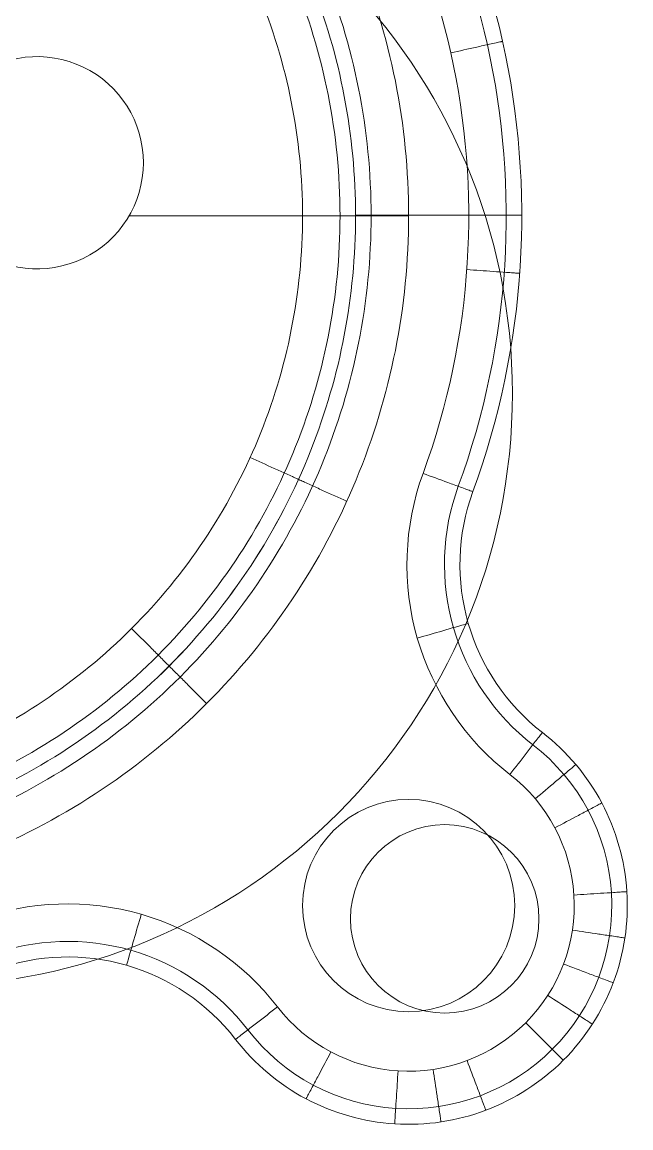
# Model space of a CAD drawing. Header units: inches. Extents: x 25 to 188, y -279 to -12.
# Drawn here: x 119.086 to 121.6, y -222.224 to -217.659 of the extents above; entities that cross this region are included whole.
import ezdxf

# ---------------------------------------------------------------- set-up
doc = ezdxf.new("R2010")
doc.units = ezdxf.units.IN
doc.header["$MEASUREMENT"] = 0
doc.layers.add('back panel', color=7, linetype='Continuous')

# ---------------------------------------------------------------- blocks, each defined once
blk = doc.blocks.new('block 9')
at = {"layer": 'back panel', "color": 7, "lineweight": 18, "true_color": 0xffffff}
for points in [[(119.3382, -217.8448), (119.3382, -217.8448)], [(119.5866, -218.2396), (119.5866, -218.2396)], [(119.528, -218.4587), (120.4628, -218.4587)], [(119.528, -218.4587), (120.2438, -218.4587)], [(120.4628, -218.4558), (121.149, -218.4558)], [(120.4628, -218.4587), (120.4628, -218.4587)], [(120.4628, -218.4587), (120.4628, -218.4587)], [(120.6818, -218.4558), (120.9299, -218.4558)], [(119.3382, -218.6345), (119.3382, -218.6345)], [(121.1104, -219.1925), (121.1104, -219.1925)], [(120.9472, -219.5975), (120.9472, -219.5975)], [(120.9282, -220.1415), (120.9282, -220.1415)], [(121.2342, -220.5917), (121.2342, -220.5917)], [(120.6818, -220.8681), (120.6818, -220.8681)], [(120.8308, -220.9719), (120.8308, -220.9719)], [(121.5831, -221.2487), (121.5831, -221.2487)], [(120.2438, -221.3062), (120.2438, -221.3062)], [(121.1199, -221.3062), (121.1199, -221.3062)], [(120.4417, -221.361), (120.4417, -221.361)], [(121.2199, -221.361), (121.2199, -221.361)], [(119.5171, -221.5526), (119.5171, -221.5526)], [(120.6818, -221.7443), (120.6818, -221.7443)], [(120.8308, -221.7501), (120.8308, -221.7501)], [(119.9673, -221.8585), (119.9673, -221.8585)], [(121.3204, -221.9448), (121.3204, -221.9448)], [(120.6244, -222.2075), (120.6244, -222.2075)]]:
    blk.add_lwpolyline(points, dxfattribs=at)
for points, knots in [([(120.9472, -219.5975), (121.3918, -218.3821), (121.0884, -217.019), (120.1702, -216.107), (119.252, -215.1949), (117.8869, -214.9007), (116.6746, -215.3535)], [0, 0, 0, 0, 1, 1, 1, 2, 2, 2, 2]), ([(120.9472, -219.5975), (121.3918, -218.3821), (121.0884, -217.019), (120.1702, -216.107), (119.252, -215.1949), (117.8869, -214.9007), (116.6746, -215.3535)], [0, 0, 0, 0, 1, 1, 1, 2, 2, 2, 2]), ([(116.6746, -215.3535), (117.8869, -214.9007), (119.252, -215.1949), (120.1702, -216.107), (121.0884, -217.019), (121.3918, -218.3821), (120.9472, -219.5975)], [0, 0, 0, 0, 1, 1, 1, 2, 2, 2, 2]), ([(120.887, -219.5754), (121.3232, -218.3836), (121.0253, -217.0467), (120.125, -216.1525), (119.2247, -215.2582), (117.8858, -214.9694), (116.697, -215.4136)], [0, 0, 0, 0, 1, 1, 1, 2, 2, 2, 2]), ([(120.7415, -219.5222), (121.157, -218.3872), (120.8733, -217.114), (120.0159, -216.2623), (119.1585, -215.4107), (117.8834, -215.1356), (116.7512, -215.5587)], [0, 0, 0, 0, 1, 1, 1, 2, 2, 2, 2]), ([(120.6818, -218.4587), (120.6822, -218.8315), (120.6076, -219.2041), (120.4651, -219.5484), (120.3225, -219.893), (120.1115, -220.2085), (119.8478, -220.4722), (119.5842, -220.7359), (119.2687, -220.9469), (118.9241, -221.0895), (118.5797, -221.2319), (118.2071, -221.3063), (117.8343, -221.3063), (117.4616, -221.3063), (117.0889, -221.2319), (116.7446, -221.0895), (116.3999, -220.9469), (116.0845, -220.7359), (115.8208, -220.4722), (115.5572, -220.2085), (115.346, -219.8931), (115.2035, -219.5484), (115.0611, -219.2041), (114.9867, -218.8314), (114.9867, -218.4587), (114.9867, -218.0859), (115.0611, -217.7133), (115.2035, -217.3689), (115.3461, -217.0243), (115.5571, -216.7088), (115.8208, -216.4451), (116.0845, -216.1815), (116.3999, -215.9704), (116.7446, -215.8279), (117.0889, -215.6855), (117.4616, -215.611), (117.8343, -215.611), (118.2071, -215.611), (118.5797, -215.6854), (118.9241, -215.8279), (119.2687, -215.9704), (119.5842, -216.1815), (119.8478, -216.4452), (120.1115, -216.7088), (120.3225, -217.0244), (120.4651, -217.3689), (120.6076, -217.7133), (120.6822, -218.0859), (120.6818, -218.4587)], [0, 0, 0, 0, 1, 1, 1, 2, 2, 2, 3, 3, 3, 4, 4, 4, 5, 5, 5, 6, 6, 6, 7, 7, 7, 8, 8, 8, 9, 9, 9, 10, 10, 10, 11, 11, 11, 12, 12, 12, 13, 13, 13, 14, 14, 14, 15, 15, 15, 16, 16, 16, 16]), ([(120.5269, -218.4587), (120.5273, -218.8112), (120.4568, -219.1636), (120.322, -219.4891), (120.1872, -219.815), (119.9876, -220.1133), (119.7383, -220.3627), (119.489, -220.612), (119.1907, -220.8116), (118.8648, -220.9464), (118.5392, -221.0811), (118.1868, -221.1514), (117.8343, -221.1514), (117.4819, -221.1514), (117.1295, -221.0811), (116.8038, -220.9464), (116.4779, -220.8116), (116.1797, -220.612), (115.9303, -220.3627), (115.681, -220.1133), (115.4814, -219.815), (115.3466, -219.4891), (115.2119, -219.1635), (115.1415, -218.8111), (115.1416, -218.4587), (115.1416, -218.1062), (115.2119, -217.7538), (115.3466, -217.4282), (115.4814, -217.1023), (115.681, -216.804), (115.9303, -216.5547), (116.1796, -216.3054), (116.478, -216.1058), (116.8038, -215.971), (117.1295, -215.8363), (117.4819, -215.7659), (117.8343, -215.7659), (118.1868, -215.7659), (118.5392, -215.8363), (118.8648, -215.971), (119.1907, -216.1058), (119.489, -216.3054), (119.7383, -216.5547), (119.9876, -216.804), (120.1872, -217.1024), (120.322, -217.4282), (120.4568, -217.7538), (120.5273, -218.1061), (120.5269, -218.4587)], [0, 0, 0, 0, 1, 1, 1, 2, 2, 2, 3, 3, 3, 4, 4, 4, 5, 5, 5, 6, 6, 6, 7, 7, 7, 8, 8, 8, 9, 9, 9, 10, 10, 10, 11, 11, 11, 12, 12, 12, 13, 13, 13, 14, 14, 14, 15, 15, 15, 16, 16, 16, 16]), ([(120.4628, -218.4587), (120.4628, -218.7902), (120.4003, -219.118), (120.2782, -219.4262), (120.1461, -219.7601), (119.9469, -220.0633), (119.693, -220.3172), (119.439, -220.5712), (119.1358, -220.7704), (118.8019, -220.9026), (118.4937, -221.0246), (118.1658, -221.0871), (117.8343, -221.0871), (117.5029, -221.0871), (117.175, -221.0246), (116.8668, -220.9026), (116.5329, -220.7704), (116.2297, -220.5713), (115.9758, -220.3173), (115.7218, -220.0634), (115.5226, -219.7602), (115.3904, -219.4262), (115.2684, -219.118), (115.2059, -218.7902), (115.2059, -218.4587), (115.2059, -218.1272), (115.2684, -217.7994), (115.3904, -217.4912), (115.5226, -217.1573), (115.7218, -216.8541), (115.9757, -216.6001), (116.2296, -216.3462), (116.5329, -216.147), (116.8668, -216.0148), (117.175, -215.8927), (117.5028, -215.8302), (117.8343, -215.8302), (118.1658, -215.8302), (118.4936, -215.8927), (118.8018, -216.0148), (119.1357, -216.1469), (119.439, -216.3461), (119.6929, -216.6), (119.9469, -216.854), (120.146, -217.1572), (120.2782, -217.4911), (120.4003, -217.7993), (120.4628, -218.1272), (120.4628, -218.4587)], [0, 0, 0, 0, 1, 1, 1, 2, 2, 2, 3, 3, 3, 4, 4, 4, 5, 5, 5, 6, 6, 6, 7, 7, 7, 8, 8, 8, 9, 9, 9, 10, 10, 10, 11, 11, 11, 12, 12, 12, 13, 13, 13, 14, 14, 14, 15, 15, 15, 16, 16, 16, 16]), ([(120.4628, -218.4587), (120.4628, -218.7902), (120.4003, -219.118), (120.2782, -219.4262), (120.1461, -219.7601), (119.9469, -220.0633), (119.693, -220.3172), (119.439, -220.5712), (119.1358, -220.7704), (118.8019, -220.9026), (118.4937, -221.0246), (118.1658, -221.0871), (117.8343, -221.0871), (117.5029, -221.0871), (117.175, -221.0246), (116.8668, -220.9026), (116.5329, -220.7704), (116.2297, -220.5713), (115.9758, -220.3173), (115.7218, -220.0634), (115.5226, -219.7602), (115.3904, -219.4262), (115.2684, -219.118), (115.2059, -218.7902), (115.2059, -218.4587), (115.2059, -218.1272), (115.2684, -217.7994), (115.3904, -217.4912), (115.5226, -217.1573), (115.7218, -216.8541), (115.9757, -216.6001), (116.2296, -216.3462), (116.5329, -216.147), (116.8668, -216.0148), (117.175, -215.8927), (117.5028, -215.8302), (117.8343, -215.8302), (118.1658, -215.8302), (118.4936, -215.8927), (118.8018, -216.0148), (119.1357, -216.1469), (119.439, -216.3461), (119.6929, -216.6), (119.9469, -216.854), (120.146, -217.1572), (120.2782, -217.4911), (120.4003, -217.7993), (120.4628, -218.1272), (120.4628, -218.4587)], [0, 0, 0, 0, 1, 1, 1, 2, 2, 2, 3, 3, 3, 4, 4, 4, 5, 5, 5, 6, 6, 6, 7, 7, 7, 8, 8, 8, 9, 9, 9, 10, 10, 10, 11, 11, 11, 12, 12, 12, 13, 13, 13, 14, 14, 14, 15, 15, 15, 16, 16, 16, 16]), ([(120.4628, -218.4587), (120.4628, -218.1272), (120.4003, -217.7994), (120.2782, -217.4912), (120.1461, -217.1573), (119.9469, -216.8541), (119.693, -216.6001), (119.439, -216.3462), (119.1358, -216.147), (118.8019, -216.0148), (118.4937, -215.8927), (118.1658, -215.8302), (117.8343, -215.8302), (117.5029, -215.8302), (117.175, -215.8927), (116.8668, -216.0148), (116.5329, -216.1469), (116.2297, -216.3461), (115.9758, -216.6), (115.7218, -216.854), (115.5226, -217.1572), (115.3904, -217.4911), (115.2684, -217.7993), (115.2059, -218.1272), (115.2059, -218.4587), (115.2059, -218.7902), (115.2684, -219.118), (115.3904, -219.4262), (115.5226, -219.7601), (115.7218, -220.0633), (115.9757, -220.3172), (116.2296, -220.5712), (116.5329, -220.7704), (116.8668, -220.9026), (117.175, -221.0246), (117.5028, -221.0871), (117.8343, -221.0871), (118.1658, -221.0871), (118.4936, -221.0246), (118.8018, -220.9026), (119.1357, -220.7704), (119.439, -220.5713), (119.6929, -220.3173), (119.9469, -220.0634), (120.146, -219.7602), (120.2782, -219.4262), (120.4003, -219.118), (120.4628, -218.7902), (120.4628, -218.4587)], [0, 0, 0, 0, 1, 1, 1, 2, 2, 2, 3, 3, 3, 4, 4, 4, 5, 5, 5, 6, 6, 6, 7, 7, 7, 8, 8, 8, 9, 9, 9, 10, 10, 10, 11, 11, 11, 12, 12, 12, 13, 13, 13, 14, 14, 14, 15, 15, 15, 16, 16, 16, 16]), ([(120.4628, -218.4587), (120.4628, -218.1272), (120.4003, -217.7994), (120.2782, -217.4912), (120.1461, -217.1573), (119.9469, -216.8541), (119.693, -216.6001), (119.439, -216.3462), (119.1358, -216.147), (118.8019, -216.0148), (118.4937, -215.8927), (118.1658, -215.8302), (117.8343, -215.8302), (117.5029, -215.8302), (117.175, -215.8927), (116.8668, -216.0148), (116.5329, -216.1469), (116.2297, -216.3461), (115.9758, -216.6), (115.7218, -216.854), (115.5226, -217.1572), (115.3904, -217.4911), (115.2684, -217.7993), (115.2059, -218.1272), (115.2059, -218.4587), (115.2059, -218.7902), (115.2684, -219.118), (115.3904, -219.4262), (115.5226, -219.7601), (115.7218, -220.0633), (115.9757, -220.3172), (116.2296, -220.5712), (116.5329, -220.7704), (116.8668, -220.9026), (117.175, -221.0246), (117.5028, -221.0871), (117.8343, -221.0871), (118.1658, -221.0871), (118.4936, -221.0246), (118.8018, -220.9026), (119.1357, -220.7704), (119.439, -220.5713), (119.6929, -220.3173), (119.9469, -220.0634), (120.146, -219.7602), (120.2782, -219.4262), (120.4003, -219.118), (120.4628, -218.7902), (120.4628, -218.4587)], [0, 0, 0, 0, 1, 1, 1, 2, 2, 2, 3, 3, 3, 4, 4, 4, 5, 5, 5, 6, 6, 6, 7, 7, 7, 8, 8, 8, 9, 9, 9, 10, 10, 10, 11, 11, 11, 12, 12, 12, 13, 13, 13, 14, 14, 14, 15, 15, 15, 16, 16, 16, 16]), ([(120.4628, -218.4587), (120.4628, -218.1272), (120.4003, -217.7994), (120.2782, -217.4912), (120.1461, -217.1573), (119.9469, -216.8541), (119.693, -216.6001), (119.439, -216.3462), (119.1358, -216.147), (118.8019, -216.0148), (118.4937, -215.8927), (118.1658, -215.8302), (117.8343, -215.8302), (117.5029, -215.8302), (117.175, -215.8927), (116.8668, -216.0148), (116.5329, -216.1469), (116.2297, -216.3461), (115.9758, -216.6), (115.7218, -216.854), (115.5226, -217.1572), (115.3904, -217.4911), (115.2684, -217.7993), (115.2059, -218.1272), (115.2059, -218.4587), (115.2059, -218.7902), (115.2684, -219.118), (115.3904, -219.4262), (115.5226, -219.7601), (115.7218, -220.0633), (115.9757, -220.3172), (116.2296, -220.5712), (116.5329, -220.7704), (116.8668, -220.9026), (117.175, -221.0246), (117.5028, -221.0871), (117.8343, -221.0871), (118.1658, -221.0871), (118.4936, -221.0246), (118.8018, -220.9026), (119.1357, -220.7704), (119.439, -220.5713), (119.6929, -220.3173), (119.9469, -220.0634), (120.146, -219.7602), (120.2782, -219.4262), (120.4003, -219.118), (120.4628, -218.7902), (120.4628, -218.4587)], [0, 0, 0, 0, 1, 1, 1, 2, 2, 2, 3, 3, 3, 4, 4, 4, 5, 5, 5, 6, 6, 6, 7, 7, 7, 8, 8, 8, 9, 9, 9, 10, 10, 10, 11, 11, 11, 12, 12, 12, 13, 13, 13, 14, 14, 14, 15, 15, 15, 16, 16, 16, 16]), ([(120.4628, -218.4587), (120.4628, -218.7902), (120.4003, -219.118), (120.2782, -219.4262), (120.1461, -219.7601), (119.9469, -220.0633), (119.693, -220.3172), (119.439, -220.5712), (119.1358, -220.7704), (118.8019, -220.9026), (118.4937, -221.0246), (118.1658, -221.0871), (117.8343, -221.0871), (117.5029, -221.0871), (117.175, -221.0246), (116.8668, -220.9026), (116.5329, -220.7704), (116.2297, -220.5713), (115.9758, -220.3173), (115.7218, -220.0634), (115.5226, -219.7602), (115.3904, -219.4262), (115.2684, -219.118), (115.2059, -218.7902), (115.2059, -218.4587), (115.2059, -218.1272), (115.2684, -217.7994), (115.3904, -217.4912), (115.5226, -217.1573), (115.7218, -216.8541), (115.9757, -216.6001), (116.2296, -216.3462), (116.5329, -216.147), (116.8668, -216.0148), (117.175, -215.8927), (117.5028, -215.8302), (117.8343, -215.8302), (118.1658, -215.8302), (118.4936, -215.8927), (118.8018, -216.0148), (119.1357, -216.1469), (119.439, -216.3461), (119.6929, -216.6), (119.9469, -216.854), (120.146, -217.1572), (120.2782, -217.4911), (120.4003, -217.7993), (120.4628, -218.1272), (120.4628, -218.4587)], [0, 0, 0, 0, 1, 1, 1, 2, 2, 2, 3, 3, 3, 4, 4, 4, 5, 5, 5, 6, 6, 6, 7, 7, 7, 8, 8, 8, 9, 9, 9, 10, 10, 10, 11, 11, 11, 12, 12, 12, 13, 13, 13, 14, 14, 14, 15, 15, 15, 16, 16, 16, 16]), ([(120.3986, -218.4587), (120.399, -218.1229), (120.3318, -217.7874), (120.2035, -217.4773), (120.0751, -217.167), (119.885, -216.8829), (119.6476, -216.6454), (119.4102, -216.408), (119.126, -216.2179), (118.8157, -216.0895), (118.5056, -215.9612), (118.17, -215.8942), (117.8343, -215.8942), (117.4987, -215.8942), (117.1631, -215.9612), (116.853, -216.0895), (116.5426, -216.2179), (116.2585, -216.408), (116.0211, -216.6454), (115.7836, -216.8828), (115.5935, -217.167), (115.4651, -217.4773), (115.3369, -217.7874), (115.2699, -218.123), (115.2699, -218.4587), (115.2699, -218.7943), (115.3369, -219.1299), (115.4652, -219.44), (115.5935, -219.7504), (115.7836, -220.0345), (116.0211, -220.272), (116.2585, -220.5094), (116.5426, -220.6995), (116.853, -220.8278), (117.1631, -220.9561), (117.4987, -221.0231), (117.8343, -221.0231), (118.17, -221.0231), (118.5056, -220.9561), (118.8157, -220.8278), (119.126, -220.6995), (119.4102, -220.5094), (119.6476, -220.2719), (119.885, -220.0345), (120.0751, -219.7503), (120.2035, -219.44), (120.3318, -219.13), (120.399, -218.7944), (120.3986, -218.4587)], [0, 0, 0, 0, 1, 1, 1, 2, 2, 2, 3, 3, 3, 4, 4, 4, 5, 5, 5, 6, 6, 6, 7, 7, 7, 8, 8, 8, 9, 9, 9, 10, 10, 10, 11, 11, 11, 12, 12, 12, 13, 13, 13, 14, 14, 14, 15, 15, 15, 16, 16, 16, 16]), ([(120.2438, -218.4587), (120.2441, -218.1432), (120.181, -217.8279), (120.0604, -217.5366), (119.9397, -217.245), (119.7612, -216.978), (119.5381, -216.7549), (119.315, -216.5318), (119.048, -216.3532), (118.7564, -216.2326), (118.465, -216.1121), (118.1497, -216.0491), (117.8343, -216.0491), (117.5189, -216.0491), (117.2036, -216.1121), (116.9122, -216.2326), (116.6206, -216.3532), (116.3537, -216.5318), (116.1306, -216.7549), (115.9075, -216.978), (115.7288, -217.245), (115.6082, -217.5366), (115.4877, -217.828), (115.4248, -218.1433), (115.4248, -218.4587), (115.4248, -218.7741), (115.4877, -219.0894), (115.6083, -219.3808), (115.7289, -219.6724), (115.9075, -219.9393), (116.1306, -220.1624), (116.3537, -220.3855), (116.6206, -220.5641), (116.9122, -220.6847), (117.2036, -220.8052), (117.5189, -220.8682), (117.8343, -220.8682), (118.1497, -220.8682), (118.4651, -220.8053), (118.7564, -220.6847), (119.048, -220.5641), (119.315, -220.3855), (119.5381, -220.1624), (119.7612, -219.9393), (119.9397, -219.6723), (120.0604, -219.3808), (120.181, -219.0894), (120.2441, -218.7741), (120.2438, -218.4587)], [0, 0, 0, 0, 1, 1, 1, 2, 2, 2, 3, 3, 3, 4, 4, 4, 5, 5, 5, 6, 6, 6, 7, 7, 7, 8, 8, 8, 9, 9, 9, 10, 10, 10, 11, 11, 11, 12, 12, 12, 13, 13, 13, 14, 14, 14, 15, 15, 15, 16, 16, 16, 16]), ([(118.6622, -216.7445), (117.3124, -216.7445), (116.2142, -217.8427), (116.2142, -219.1925), (116.2142, -220.5425), (117.3124, -221.6407), (118.6622, -221.6407), (120.0121, -221.6407), (121.1104, -220.5425), (121.1104, -219.1925), (121.1104, -217.8427), (120.0121, -216.7445), (118.6622, -216.7445)], [0, 0, 0, 0, 1, 1, 1, 2, 2, 2, 3, 3, 3, 4, 4, 4, 4]), ([(118.6622, -216.7445), (120.0121, -216.7445), (121.1104, -217.8427), (121.1104, -219.1925), (121.1104, -220.5425), (120.0121, -221.6407), (118.6622, -221.6407), (117.3124, -221.6407), (116.2142, -220.5425), (116.2142, -219.1925), (116.2142, -217.8427), (117.3124, -216.7445), (118.6622, -216.7445)], [0, 0, 0, 0, 1, 1, 1, 2, 2, 2, 3, 3, 3, 4, 4, 4, 4]), ([(118.6622, -216.7445), (117.3124, -216.7445), (116.2142, -217.8427), (116.2142, -219.1925), (116.2142, -220.5425), (117.3124, -221.6407), (118.6622, -221.6407), (120.0121, -221.6407), (121.1104, -220.5425), (121.1104, -219.1925), (121.1104, -217.8427), (120.0121, -216.7445), (118.6622, -216.7445)], [0, 0, 0, 0, 1, 1, 1, 2, 2, 2, 3, 3, 3, 4, 4, 4, 4]), ([(121.0698, -217.7385), (121.0698, -217.7387), (121.0696, -217.7385), (121.0695, -217.7385), (121.0691, -217.7386), (121.0687, -217.7387), (121.0683, -217.7388), (121.0667, -217.7391), (121.0651, -217.7395), (121.0635, -217.7399), (121.0567, -217.7414), (121.0499, -217.7429), (121.0431, -217.7444), (121.0342, -217.7464), (121.0253, -217.7484), (121.0164, -217.7503), (120.9986, -217.7543), (120.9808, -217.7583), (120.9629, -217.7622), (120.9273, -217.7702), (120.8917, -217.7781), (120.856, -217.786)], [0, 0, 0, 0, 1, 1, 1, 2, 2, 2, 3, 3, 3, 4, 4, 4, 5, 5, 5, 6, 6, 6, 7, 7, 7, 7]), ([(118.8748, -218.5816), (119.0062, -218.6869), (119.1864, -218.7075), (119.3382, -218.6345), (119.4901, -218.5616), (119.5866, -218.4081), (119.5866, -218.2396), (119.5866, -218.0712), (119.4901, -217.9177), (119.3382, -217.8448), (119.1864, -217.7718), (119.0062, -217.7924), (118.8748, -217.8977)], [0, 0, 0, 0, 1, 1, 1, 2, 2, 2, 3, 3, 3, 4, 4, 4, 4]), ([(118.8748, -217.8977), (119.0062, -217.7924), (119.1864, -217.7718), (119.3382, -217.8448), (119.4901, -217.9177), (119.5866, -218.0712), (119.5866, -218.2396), (119.5866, -218.4081), (119.4901, -218.5616), (119.3382, -218.6345), (119.1864, -218.7075), (119.0062, -218.6869), (118.8748, -218.5816)], [0, 0, 0, 0, 1, 1, 1, 2, 2, 2, 3, 3, 3, 4, 4, 4, 4]), ([(118.8748, -218.5816), (119.0062, -218.6869), (119.1864, -218.7075), (119.3382, -218.6345), (119.4901, -218.5616), (119.5866, -218.4081), (119.5866, -218.2396), (119.5866, -218.0712), (119.4901, -217.9177), (119.3382, -217.8448), (119.1864, -217.7718), (119.0062, -217.7924), (118.8748, -217.8977)], [0, 0, 0, 0, 1, 1, 1, 2, 2, 2, 3, 3, 3, 4, 4, 4, 4]), ([(120.4628, -218.4587), (120.4637, -218.4582), (120.4618, -218.4587), (120.4612, -218.4587), (120.4596, -218.4587), (120.458, -218.4587), (120.4563, -218.4587), (120.4493, -218.4587), (120.4424, -218.4587), (120.4354, -218.4587), (120.4263, -218.4587), (120.4172, -218.4587), (120.408, -218.4587), (120.3898, -218.4587), (120.3715, -218.4587), (120.3533, -218.4587), (120.3168, -218.4587), (120.2803, -218.4587), (120.2438, -218.4587)], [0, 0, 0, 0, 1, 1, 1, 2, 2, 2, 3, 3, 3, 4, 4, 4, 5, 5, 5, 6, 6, 6, 6]), ([(121.1405, -218.6963), (121.1406, -218.6961), (121.1402, -218.6962), (121.1401, -218.6962), (121.1397, -218.6962), (121.1393, -218.6962), (121.1389, -218.6961), (121.1373, -218.696), (121.1357, -218.6959), (121.134, -218.6958), (121.1271, -218.6953), (121.1201, -218.6948), (121.1132, -218.6943), (121.1041, -218.6937), (121.095, -218.693), (121.0859, -218.6923), (121.0677, -218.691), (121.0495, -218.6897), (121.0312, -218.6884), (120.9948, -218.6858), (120.9584, -218.6832), (120.922, -218.6806)], [0, 0, 0, 0, 1, 1, 1, 2, 2, 2, 3, 3, 3, 4, 4, 4, 5, 5, 5, 6, 6, 6, 7, 7, 7, 7]), ([(120.227, -219.5469), (120.2266, -219.5471), (120.2258, -219.5464), (120.2256, -219.5463), (120.2241, -219.5456), (120.2226, -219.5449), (120.2211, -219.5442), (120.2148, -219.5414), (120.2084, -219.5385), (120.2021, -219.5356), (120.1938, -219.5318), (120.1855, -219.528), (120.1772, -219.5243), (120.1606, -219.5167), (120.144, -219.5091), (120.1273, -219.5016), (120.0941, -219.4865), (120.0609, -219.4713), (120.0276, -219.4562)], [0, 0, 0, 0, 1, 1, 1, 2, 2, 2, 3, 3, 3, 4, 4, 4, 5, 5, 5, 6, 6, 6, 6]), ([(120.227, -219.5469), (120.2272, -219.5467), (120.2272, -219.547), (120.2272, -219.547), (120.2277, -219.5473), (120.2281, -219.5474), (120.2284, -219.5476), (120.2299, -219.5483), (120.2314, -219.5489), (120.2329, -219.5496), (120.2393, -219.5525), (120.2456, -219.5554), (120.2519, -219.5582), (120.2603, -219.562), (120.2686, -219.5658), (120.2769, -219.5696), (120.2935, -219.5771), (120.3101, -219.5847), (120.3267, -219.5923), (120.3599, -219.6074), (120.3932, -219.6225), (120.4264, -219.6376)], [0, 0, 0, 0, 1, 1, 1, 2, 2, 2, 3, 3, 3, 4, 4, 4, 5, 5, 5, 6, 6, 6, 7, 7, 7, 7]), ([(121.1002, -220.765), (120.9171, -220.6244), (120.7816, -220.4236), (120.7177, -220.2022), (120.6538, -219.9809), (120.6615, -219.7387), (120.7415, -219.5222)], [0, 0, 0, 0, 1, 1, 1, 2, 2, 2, 2]), ([(120.7415, -219.5222), (120.7758, -219.5348), (120.8101, -219.5473), (120.8444, -219.5599), (120.8615, -219.5661), (120.8787, -219.5724), (120.8958, -219.5787), (120.9044, -219.5818), (120.913, -219.5849), (120.9215, -219.5881), (120.9281, -219.5905), (120.9346, -219.5929), (120.9412, -219.5952), (120.9427, -219.5958), (120.9442, -219.5964), (120.9458, -219.5969), (120.9462, -219.5971), (120.9482, -219.5978), (120.9472, -219.5975)], [0, 0, 0, 0, 1, 1, 1, 2, 2, 2, 3, 3, 3, 4, 4, 4, 5, 5, 5, 6, 6, 6, 6]), ([(121.1949, -220.6424), (121.0377, -220.5218), (120.9214, -220.3494), (120.8665, -220.1593), (120.8116, -219.9692), (120.8182, -219.7613), (120.887, -219.5754)], [0, 0, 0, 0, 1, 1, 1, 2, 2, 2, 2]), ([(119.693, -220.3173), (119.6939, -220.3177), (119.6922, -220.3166), (119.6919, -220.3162), (119.6907, -220.315), (119.6895, -220.3139), (119.6884, -220.3127), (119.6834, -220.3078), (119.6785, -220.3029), (119.6736, -220.298), (119.6672, -220.2915), (119.6607, -220.285), (119.6542, -220.2786), (119.6414, -220.2657), (119.6284, -220.2528), (119.6155, -220.2399), (119.5897, -220.2141), (119.5639, -220.1882), (119.5381, -220.1624)], [0, 0, 0, 0, 1, 1, 1, 2, 2, 2, 3, 3, 3, 4, 4, 4, 5, 5, 5, 6, 6, 6, 6]), ([(119.693, -220.3173), (119.693, -220.3175), (119.6931, -220.3175), (119.6931, -220.3175), (119.6935, -220.3178), (119.6938, -220.3181), (119.6941, -220.3184), (119.6952, -220.3196), (119.6964, -220.3207), (119.6975, -220.3219), (119.7025, -220.3268), (119.7074, -220.3317), (119.7123, -220.3367), (119.7188, -220.3431), (119.7252, -220.3495), (119.7317, -220.356), (119.7446, -220.3689), (119.7575, -220.3818), (119.7704, -220.3948), (119.7962, -220.4206), (119.822, -220.4464), (119.8478, -220.4722)], [0, 0, 0, 0, 1, 1, 1, 2, 2, 2, 3, 3, 3, 4, 4, 4, 5, 5, 5, 6, 6, 6, 7, 7, 7, 7]), ([(119.9673, -221.8585), (120.126, -222.0638), (120.3654, -222.191), (120.6244, -222.2075), (120.8834, -222.224), (121.1369, -222.1283), (121.3204, -221.9448), (121.5039, -221.7613), (121.5996, -221.5077), (121.5831, -221.2487), (121.5666, -220.9897), (121.4395, -220.7504), (121.2342, -220.5917)], [0, 0, 0, 0, 1, 1, 1, 2, 2, 2, 3, 3, 3, 4, 4, 4, 4]), ([(119.9673, -221.8585), (120.126, -222.0638), (120.3654, -222.191), (120.6244, -222.2075), (120.8834, -222.224), (121.1369, -222.1283), (121.3204, -221.9448), (121.5039, -221.7613), (121.5996, -221.5077), (121.5831, -221.2487), (121.5666, -220.9897), (121.4395, -220.7504), (121.2342, -220.5917)], [0, 0, 0, 0, 1, 1, 1, 2, 2, 2, 3, 3, 3, 4, 4, 4, 4]), ([(121.2342, -220.5917), (121.4395, -220.7504), (121.5666, -220.9897), (121.5831, -221.2487), (121.5996, -221.5077), (121.5039, -221.7613), (121.3204, -221.9448), (121.1369, -222.1283), (120.8834, -222.224), (120.6244, -222.2075), (120.3654, -222.191), (120.126, -222.0638), (119.9673, -221.8585)], [0, 0, 0, 0, 1, 1, 1, 2, 2, 2, 3, 3, 3, 4, 4, 4, 4]), ([(121.2342, -220.5917), (121.2348, -220.5908), (121.2336, -220.5925), (121.2332, -220.5929), (121.2322, -220.5942), (121.2312, -220.5955), (121.2302, -220.5968), (121.226, -220.6023), (121.2217, -220.6078), (121.2174, -220.6133), (121.2118, -220.6205), (121.2063, -220.6278), (121.2007, -220.635), (121.1895, -220.6494), (121.1784, -220.6639), (121.1672, -220.6783), (121.1449, -220.7072), (121.1225, -220.7361), (121.1002, -220.765)], [0, 0, 0, 0, 1, 1, 1, 2, 2, 2, 3, 3, 3, 4, 4, 4, 5, 5, 5, 6, 6, 6, 6]), ([(120.0181, -221.8193), (120.1653, -222.0101), (120.3881, -222.1282), (120.6285, -222.1435), (120.869, -222.1588), (121.1046, -222.0699), (121.2751, -221.8994), (121.4455, -221.7291), (121.5345, -221.4932), (121.5191, -221.2528), (121.5037, -221.0124), (121.3858, -220.7897), (121.1949, -220.6424)], [0, 0, 0, 0, 1, 1, 1, 2, 2, 2, 3, 3, 3, 4, 4, 4, 4]), ([(121.3723, -220.7241), (121.3729, -220.7232), (121.3715, -220.7247), (121.3711, -220.7251), (121.3698, -220.7261), (121.3686, -220.7272), (121.3673, -220.7282), (121.362, -220.7327), (121.3567, -220.7372), (121.3514, -220.7417), (121.3444, -220.7476), (121.3374, -220.7535), (121.3304, -220.7594), (121.3165, -220.7711), (121.3025, -220.7829), (121.2886, -220.7947), (121.2606, -220.8182), (121.2327, -220.8417), (121.2048, -220.8653)], [0, 0, 0, 0, 1, 1, 1, 2, 2, 2, 3, 3, 3, 4, 4, 4, 5, 5, 5, 6, 6, 6, 6]), ([(120.1406, -221.7246), (120.2606, -221.8801), (120.4423, -221.9764), (120.6383, -221.9889), (120.8345, -222.0014), (121.0266, -221.9289), (121.1656, -221.7899), (121.3045, -221.6511), (121.3771, -221.4587), (121.3646, -221.2627), (121.352, -221.0666), (121.2558, -220.8851), (121.1002, -220.765)], [0, 0, 0, 0, 1, 1, 1, 2, 2, 2, 3, 3, 3, 4, 4, 4, 4]), ([(121.1199, -221.3062), (121.1199, -221.0642), (120.9238, -220.8681), (120.6818, -220.8681), (120.4399, -220.8681), (120.2438, -221.0642), (120.2438, -221.3062), (120.2438, -221.5481), (120.4399, -221.7443), (120.6818, -221.7443), (120.9238, -221.7443), (121.1199, -221.5481), (121.1199, -221.3062)], [0, 0, 0, 0, 1, 1, 1, 2, 2, 2, 3, 3, 3, 4, 4, 4, 4]), ([(121.1199, -221.3062), (121.1199, -221.5481), (120.9238, -221.7443), (120.6818, -221.7443), (120.4399, -221.7443), (120.2438, -221.5481), (120.2438, -221.3062), (120.2438, -221.0642), (120.4399, -220.8681), (120.6818, -220.8681), (120.9238, -220.8681), (121.1199, -221.0642), (121.1199, -221.3062)], [0, 0, 0, 0, 1, 1, 1, 2, 2, 2, 3, 3, 3, 4, 4, 4, 4]), ([(121.1199, -221.3062), (121.1199, -221.0642), (120.9238, -220.8681), (120.6818, -220.8681), (120.4399, -220.8681), (120.2438, -221.0642), (120.2438, -221.3062), (120.2438, -221.5481), (120.4399, -221.7443), (120.6818, -221.7443), (120.9238, -221.7443), (121.1199, -221.5481), (121.1199, -221.3062)], [0, 0, 0, 0, 1, 1, 1, 2, 2, 2, 3, 3, 3, 4, 4, 4, 4]), ([(121.4795, -220.8826), (121.4795, -220.8831), (121.4784, -220.8832), (121.4781, -220.8833), (121.4767, -220.8841), (121.4752, -220.8849), (121.4738, -220.8856), (121.4676, -220.8889), (121.4615, -220.8922), (121.4553, -220.8954), (121.4473, -220.8997), (121.4392, -220.904), (121.4311, -220.9083), (121.415, -220.9168), (121.3989, -220.9254), (121.3828, -220.9339), (121.3505, -220.9511), (121.3183, -220.9682), (121.286, -220.9853)], [0, 0, 0, 0, 1, 1, 1, 2, 2, 2, 3, 3, 3, 4, 4, 4, 5, 5, 5, 6, 6, 6, 6]), ([(120.8308, -220.9719), (120.6163, -220.9719), (120.4417, -221.1465), (120.4417, -221.361), (120.4417, -221.5756), (120.6163, -221.7501), (120.8308, -221.7501), (121.0453, -221.7501), (121.2199, -221.5756), (121.2199, -221.361), (121.2199, -221.1465), (121.0453, -220.9719), (120.8308, -220.9719)], [0, 0, 0, 0, 1, 1, 1, 2, 2, 2, 3, 3, 3, 4, 4, 4, 4]), ([(120.8308, -220.9719), (121.0453, -220.9719), (121.2199, -221.1465), (121.2199, -221.361), (121.2199, -221.5756), (121.0453, -221.7501), (120.8308, -221.7501), (120.6163, -221.7501), (120.4417, -221.5756), (120.4417, -221.361), (120.4417, -221.1465), (120.6163, -220.9719), (120.8308, -220.9719)], [0, 0, 0, 0, 1, 1, 1, 2, 2, 2, 3, 3, 3, 4, 4, 4, 4]), ([(120.8308, -220.9719), (120.6163, -220.9719), (120.4417, -221.1465), (120.4417, -221.361), (120.4417, -221.5756), (120.6163, -221.7501), (120.8308, -221.7501), (121.0453, -221.7501), (121.2199, -221.5756), (121.2199, -221.361), (121.2199, -221.1465), (121.0453, -220.9719), (120.8308, -220.9719)], [0, 0, 0, 0, 1, 1, 1, 2, 2, 2, 3, 3, 3, 4, 4, 4, 4]), ([(121.5832, -221.2487), (121.5842, -221.2488), (121.5821, -221.2488), (121.5816, -221.2488), (121.58, -221.2489), (121.5783, -221.249), (121.5767, -221.2491), (121.5697, -221.2496), (121.5628, -221.25), (121.5558, -221.2505), (121.5467, -221.251), (121.5376, -221.2516), (121.5285, -221.2522), (121.5103, -221.2534), (121.4921, -221.2545), (121.4739, -221.2557), (121.4374, -221.258), (121.401, -221.2603), (121.3646, -221.2627)], [0, 0, 0, 0, 1, 1, 1, 2, 2, 2, 3, 3, 3, 4, 4, 4, 5, 5, 5, 6, 6, 6, 6]), ([(118.8979, -221.3659), (119.1143, -221.2858), (119.3565, -221.2781), (119.5779, -221.342), (119.7993, -221.4059), (120.0001, -221.5415), (120.1406, -221.7246)], [0, 0, 0, 0, 1, 1, 1, 2, 2, 2, 2]), ([(118.9511, -221.5113), (119.1369, -221.4426), (119.3449, -221.436), (119.5349, -221.4909), (119.725, -221.5457), (119.8974, -221.6621), (120.0181, -221.8193)], [0, 0, 0, 0, 1, 1, 1, 2, 2, 2, 2]), ([(121.575, -221.4399), (121.576, -221.44), (121.574, -221.4397), (121.5735, -221.4397), (121.5718, -221.4394), (121.5702, -221.4392), (121.5686, -221.4389), (121.5617, -221.4379), (121.5548, -221.4369), (121.5479, -221.4358), (121.5389, -221.4345), (121.5299, -221.4331), (121.5209, -221.4318), (121.5028, -221.4291), (121.4847, -221.4264), (121.4667, -221.4237), (121.4306, -221.4183), (121.3945, -221.4129), (121.3584, -221.4075)], [0, 0, 0, 0, 1, 1, 1, 2, 2, 2, 3, 3, 3, 4, 4, 4, 5, 5, 5, 6, 6, 6, 6]), ([(121.5268, -221.6251), (121.5277, -221.6256), (121.5258, -221.6247), (121.5253, -221.6245), (121.5238, -221.6239), (121.5223, -221.6234), (121.5207, -221.6228), (121.5142, -221.6203), (121.5077, -221.6179), (121.5012, -221.6154), (121.4926, -221.6122), (121.4841, -221.609), (121.4756, -221.6058), (121.4585, -221.5993), (121.4414, -221.5928), (121.4243, -221.5864), (121.3902, -221.5735), (121.356, -221.5606), (121.3219, -221.5477)], [0, 0, 0, 0, 1, 1, 1, 2, 2, 2, 3, 3, 3, 4, 4, 4, 5, 5, 5, 6, 6, 6, 6]), ([(121.4406, -221.7959), (121.4414, -221.7966), (121.4398, -221.7953), (121.4393, -221.795), (121.4379, -221.7941), (121.4365, -221.7933), (121.4352, -221.7924), (121.4293, -221.7886), (121.4235, -221.7848), (121.4176, -221.7811), (121.4099, -221.7761), (121.4023, -221.7712), (121.3946, -221.7662), (121.3793, -221.7563), (121.3639, -221.7464), (121.3486, -221.7365), (121.3179, -221.7167), (121.2873, -221.6969), (121.2566, -221.6771)], [0, 0, 0, 0, 1, 1, 1, 2, 2, 2, 3, 3, 3, 4, 4, 4, 5, 5, 5, 6, 6, 6, 6]), ([(119.9673, -221.8585), (119.9665, -221.8591), (119.9681, -221.8579), (119.9685, -221.8576), (119.9698, -221.8566), (119.9711, -221.8556), (119.9724, -221.8546), (119.978, -221.8503), (119.9835, -221.8461), (119.989, -221.8418), (119.9962, -221.8362), (120.0034, -221.8306), (120.0106, -221.825), (120.0251, -221.8139), (120.0395, -221.8027), (120.054, -221.7915), (120.0828, -221.7692), (120.1117, -221.7469), (120.1406, -221.7246)], [0, 0, 0, 0, 1, 1, 1, 2, 2, 2, 3, 3, 3, 4, 4, 4, 5, 5, 5, 6, 6, 6, 6]), ([(121.3205, -221.9448), (121.3213, -221.9455), (121.3197, -221.9441), (121.3194, -221.9437), (121.3182, -221.9426), (121.317, -221.9414), (121.3159, -221.9402), (121.311, -221.9353), (121.306, -221.9304), (121.3011, -221.9255), (121.2947, -221.919), (121.2882, -221.9126), (121.2817, -221.9061), (121.2688, -221.8932), (121.2559, -221.8803), (121.243, -221.8674), (121.2172, -221.8416), (121.1914, -221.8157), (121.1656, -221.7899)], [0, 0, 0, 0, 1, 1, 1, 2, 2, 2, 3, 3, 3, 4, 4, 4, 5, 5, 5, 6, 6, 6, 6]), ([(120.2582, -222.1038), (120.2584, -222.104), (120.2584, -222.1036), (120.2584, -222.1036), (120.2586, -222.1032), (120.2588, -222.1028), (120.259, -222.1025), (120.2597, -222.101), (120.2605, -222.0996), (120.2613, -222.0981), (120.2645, -222.092), (120.2678, -222.0858), (120.2711, -222.0797), (120.2753, -222.0716), (120.2796, -222.0636), (120.2839, -222.0555), (120.2925, -222.0394), (120.301, -222.0232), (120.3096, -222.0071), (120.3267, -221.9749), (120.3438, -221.9426), (120.361, -221.9104)], [0, 0, 0, 0, 1, 1, 1, 2, 2, 2, 3, 3, 3, 4, 4, 4, 5, 5, 5, 6, 6, 6, 7, 7, 7, 7]), ([(120.8156, -222.1993), (120.8159, -222.2003), (120.8154, -222.1983), (120.8153, -222.1978), (120.8151, -222.1962), (120.8148, -222.1945), (120.8146, -222.1929), (120.8136, -222.186), (120.8125, -222.1792), (120.8115, -222.1723), (120.8101, -222.1632), (120.8088, -222.1542), (120.8075, -222.1452), (120.8047, -222.1271), (120.802, -222.1091), (120.7993, -222.091), (120.7939, -222.0549), (120.7885, -222.0188), (120.7831, -221.9827)], [0, 0, 0, 0, 1, 1, 1, 2, 2, 2, 3, 3, 3, 4, 4, 4, 5, 5, 5, 6, 6, 6, 6]), ([(121.0007, -222.1512), (121.0009, -222.1508), (121.0003, -222.15), (121.0003, -222.15), (120.9996, -222.1482), (120.999, -222.1466), (120.9984, -222.1451), (120.996, -222.1386), (120.9935, -222.1321), (120.9911, -222.1255), (120.9878, -222.117), (120.9846, -222.1085), (120.9814, -222.0999), (120.9749, -222.0829), (120.9685, -222.0658), (120.9621, -222.0487), (120.9492, -222.0145), (120.9363, -221.9804), (120.9234, -221.9462)], [0, 0, 0, 0, 1, 1, 1, 2, 2, 2, 3, 3, 3, 4, 4, 4, 5, 5, 5, 6, 6, 6, 6]), ([(120.6244, -222.2075), (120.6243, -222.2086), (120.6244, -222.2065), (120.6245, -222.206), (120.6246, -222.2043), (120.6247, -222.2027), (120.6248, -222.2011), (120.6252, -222.1941), (120.6257, -222.1871), (120.6261, -222.1802), (120.6267, -222.1711), (120.6273, -222.162), (120.6278, -222.1529), (120.629, -222.1347), (120.6302, -222.1164), (120.6313, -222.0982), (120.6337, -222.0618), (120.636, -222.0254), (120.6383, -221.9889)], [0, 0, 0, 0, 1, 1, 1, 2, 2, 2, 3, 3, 3, 4, 4, 4, 5, 5, 5, 6, 6, 6, 6])]:
    blk.add_open_spline(points, degree=3, knots=knots, dxfattribs=at)
for points in [[(120.4628, -218.4587), (120.5358, -218.4587), (120.6088, -218.4587), (120.6818, -218.4587)], [(121.2342, -220.5917), (120.9321, -220.3582), (120.8161, -219.956), (120.9472, -219.5975)], [(121.2342, -220.5917), (120.9321, -220.3582), (120.8161, -219.956), (120.9472, -219.5975)], [(120.9472, -219.5975), (120.8161, -219.956), (120.9321, -220.3582), (121.2342, -220.5917)], [(120.9282, -220.1415), (120.8579, -220.1615), (120.7878, -220.182), (120.7177, -220.2022)], [(119.5171, -221.5525), (119.5374, -221.4824), (119.5576, -221.4122), (119.5779, -221.342)], [(118.9731, -221.5716), (119.3316, -221.4404), (119.7338, -221.5565), (119.9673, -221.8585)], [(118.9731, -221.5716), (119.3316, -221.4404), (119.7338, -221.5565), (119.9673, -221.8585)], [(119.9673, -221.8585), (119.7338, -221.5565), (119.3316, -221.4404), (118.9731, -221.5716)]]:
    blk.add_open_spline(points, degree=3, dxfattribs=at)
blk = doc.blocks.new('block 8')
at = {"layer": 'back panel'}
blk.add_blockref('block 9', (0, 0), dxfattribs=at)

msp = doc.modelspace()

# ---------------------------------------------------------------- block references
at = {"layer": 'back panel'}
msp.add_blockref('block 8', (0, 0), dxfattribs=at)

doc.saveas('drawing.dxf')
